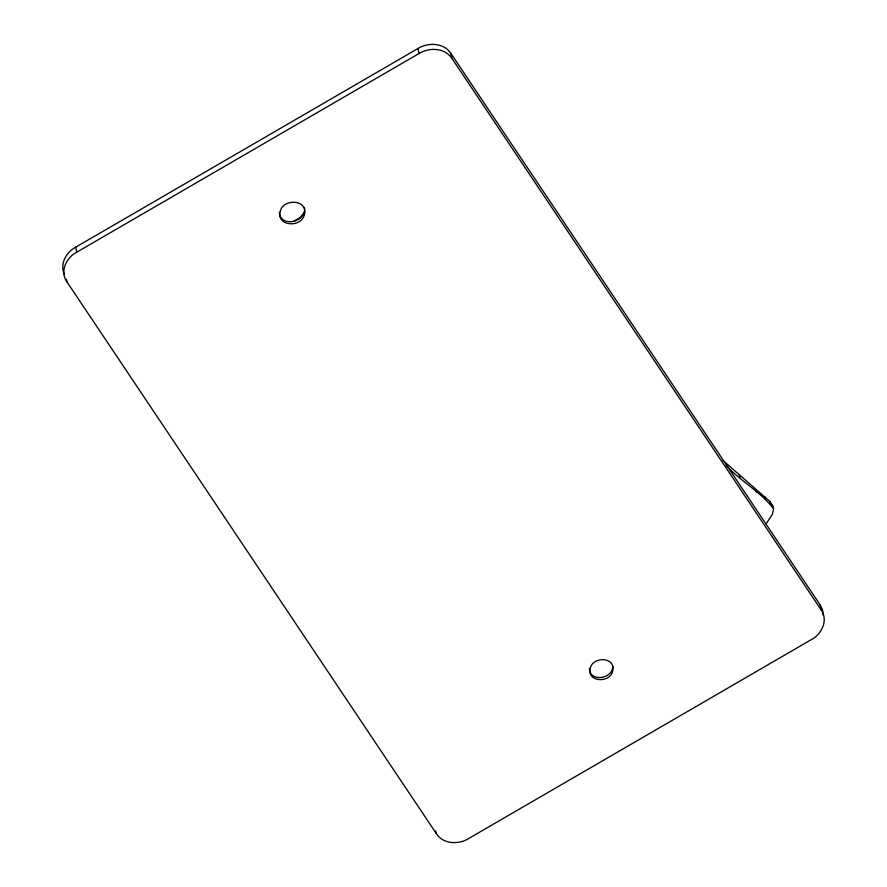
<?xml version="1.0" encoding="UTF-8"?>
<svg xmlns="http://www.w3.org/2000/svg" width="887" height="887" viewBox="0 0 887 887"><rect width="100%" height="100%" fill="white"/><g stroke="black" fill="none" stroke-linecap="round" stroke-linejoin="round"><path stroke-width="1.33" d="M612.729 666.492C612.573 679.032 589.955 682.458 589.356 668.576M722.595 460.12L769.96 501.554L773.054 506.167L773.597 508.805L772.422 514.249L765.814 524.35M304.429 212.425L299.928 217.67L293.453 221.44M823.225 615.245L822.537 609.857L820.209 605.001L450.818 53.264C443.744 42.631 428.077 42.188 417.965 48.508L75.717 247.174C66.281 252.052 59.44 264.138 64.452 274.405M76.748 252.196C66.425 257.33 59.529 271.533 66.88 281.767L436.271 833.492C443.09 844.468 459.111 844.867 469.123 838.259L811.372 639.594C821.617 634.382 828.436 620.29 821.24 610.034L451.849 58.298C444.775 47.665 429.12 47.222 418.997 53.542L76.748 252.196L75.717 247.174M726.087 465.376C740.567 481.231 760.636 491.753 773.597 508.805M820.209 605.001L821.24 610.034M769.96 501.554L770.504 504.182M764.871 496.653L765.414 499.281M755.846 489.657L756.389 492.285M739.403 475.055L739.946 477.694M450.818 53.264L451.849 58.298M417.965 48.508L418.997 53.542M435.75 830.986L436.271 833.492M66.359 279.25L66.88 281.767M304.296 207.403C307.423 221.95 280.647 228.292 279.35 212.503M590.287 668.033C586.495 682.181 609.657 683.478 612.673 671.282C616.465 657.134 593.303 655.837 590.287 668.033M280.381 210.818C275.502 226.008 300.527 228.336 304.263 215.219C309.142 200.03 284.117 197.701 280.381 210.818"/></g></svg>
